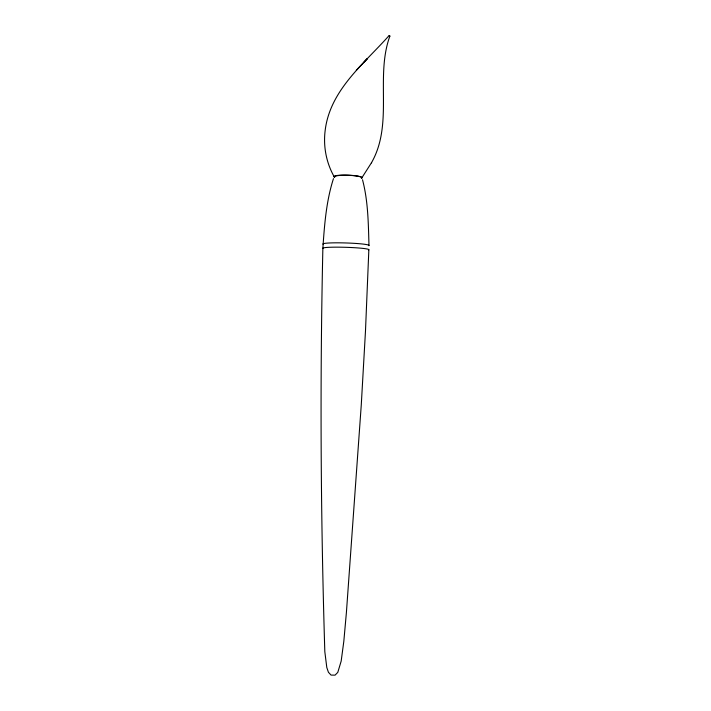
<?xml version="1.0" encoding="UTF-8"?>
<svg xmlns="http://www.w3.org/2000/svg" width="711" height="711" viewBox="0 0 711 711"><rect width="100%" height="100%" fill="white"/><g stroke="black" fill="none" stroke-linecap="round" stroke-linejoin="round"><path stroke-width="1.07" d="M368.849 249.694L365.481 331.077L361.277 404.843L346.408 612.447L343.822 641.304L341.182 661.079L337.796 672.366L335.068 675.139L331.05 675.086L328.42 672.25L326.802 667.513L324.82 651.685C320.705 517.306 319.87 382.749 322.865 248.335C324.447 224.925 326.233 201.106 333.459 178.639M389.895 36.083C389.077 35.577 388.873 35.443 389.886 36.101C374.981 76.824 393.796 123.847 371.409 162.863M371.613 162.517L361.792 177.919M389.095 35.568C363.863 63.981 329.913 90.164 325.14 130.664C323.158 146.466 326.313 162.783 334.143 176.657M356.318 70.256L367.303 58.675L364.156 61.866M362.512 179.741C368.156 201.133 368.334 223.485 368.982 245.455M323.194 248.557A23.019 1.662 1.8 0 1 345.386 247.295A23.019 1.662 1.8 0 1 368.645 249.908M323.309 244.335A23.019 1.76 1.8 0 1 345.51 242.949A23.019 1.76 1.8 0 1 368.769 245.677M334.721 177.519A13.891 2.035 1.8 0 1 347.759 175.297A13.891 2.035 1.8 0 1 361.437 178.283M334.339 176.923A13.891 1.973 2.3 0 1 348.63 175.182A13.891 1.973 2.3 0 1 361.464 178.159"/></g></svg>
